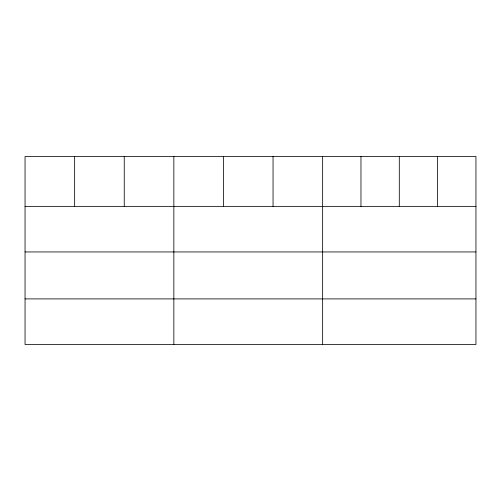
<?xml version="1.0" encoding="UTF-8"?>
<svg xmlns="http://www.w3.org/2000/svg" width="501" height="501" viewBox="0 0 501 501"><rect width="100%" height="100%" fill="white"/><g stroke="black" fill="none" stroke-linecap="round" stroke-linejoin="round"><path stroke-width="0.75" d="M475.95 251.947L475.95 156.512L25.05 156.512L25.05 344.488L475.95 344.488L475.95 251.947L25.05 251.947M25.05 206.368L475.95 206.368M25.05 298.903L475.95 298.903M437.623 156.512L437.623 206.368M399.297 156.512L399.297 206.368M360.97 156.512L360.97 206.368M322.644 156.512L322.644 344.488M273.045 156.512L273.045 206.368M223.446 156.512L223.446 206.368M173.847 156.512L173.847 344.488M124.248 156.512L124.248 206.368M74.649 156.512L74.649 206.368"/></g></svg>
